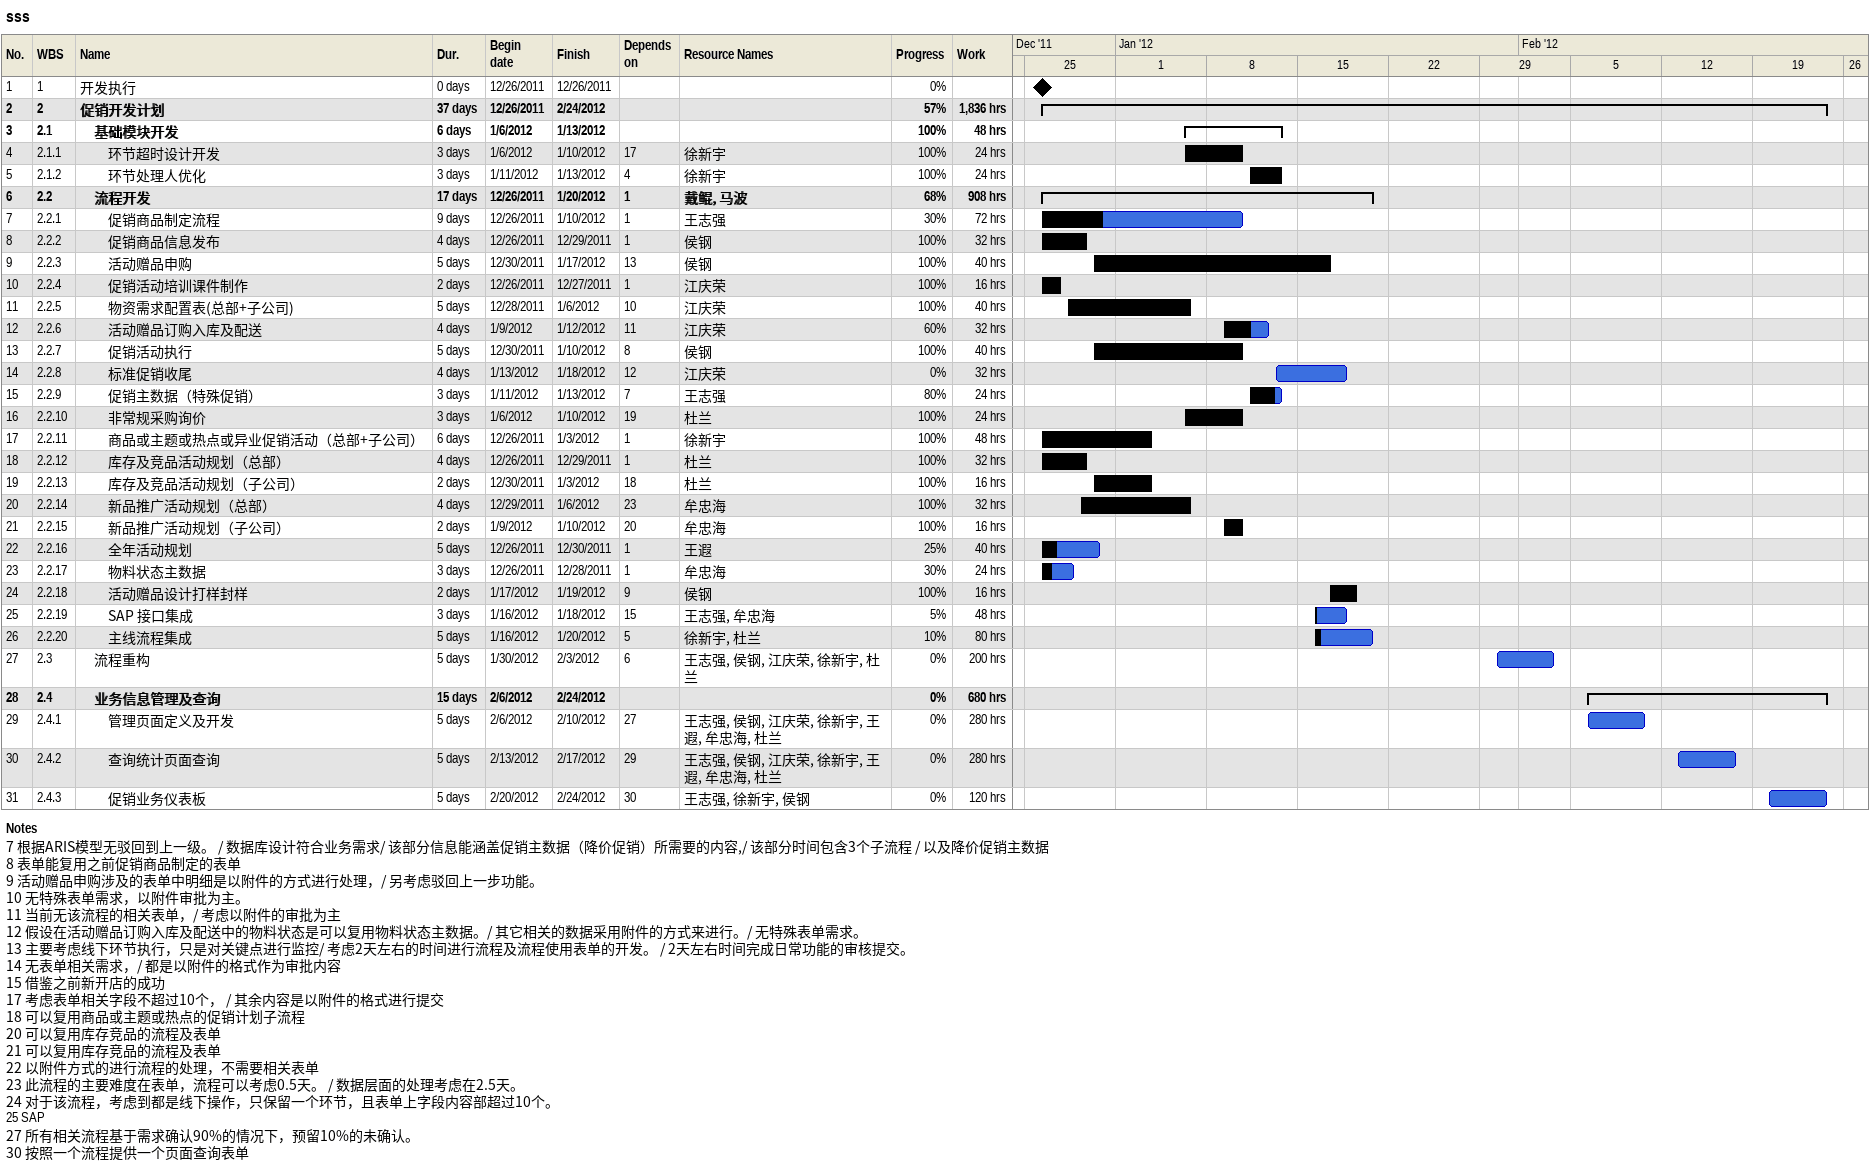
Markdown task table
sss

| ID | WBS | Task | Duration | Start | Finish | Predecessors | Resources | % complete | Work (h) |
|---|---|---|---|---|---|---|---|---|---|
| 1 | 1 | 开发执行 | 0d | 2011-12-26 | 2011-12-26 |  |  | 0 |  |
| 2 | 2 | **促销开发计划** | 37d | 2011-12-26 | 2012-02-24 |  |  | 57 | 1836 |
| 3 | 2.1 | **基础模块开发** | 6d | 2012-01-06 | 2012-01-13 |  |  | 100 | 48 |
| 4 | 2.1.1 | 环节超时设计开发 | 3d | 2012-01-06 | 2012-01-10 | 17 | 徐新宇 | 100 | 24 |
| 5 | 2.1.2 | 环节处理人优化 | 3d | 2012-01-11 | 2012-01-13 | 4 | 徐新宇 | 100 | 24 |
| 6 | 2.2 | **流程开发** | 17d | 2011-12-26 | 2012-01-20 | 1 | 戴鲲, 马波 | 68 | 908 |
| 7 | 2.2.1 | 促销商品制定流程 | 9d | 2011-12-26 | 2012-01-10 | 1 | 王志强 | 30 | 72 |
| 8 | 2.2.2 | 促销商品信息发布 | 4d | 2011-12-26 | 2011-12-29 | 1 | 侯钢 | 100 | 32 |
| 9 | 2.2.3 | 活动赠品申购 | 5d | 2011-12-30 | 2012-01-17 | 13 | 侯钢 | 100 | 40 |
| 10 | 2.2.4 | 促销活动培训课件制作 | 2d | 2011-12-26 | 2011-12-27 | 1 | 江庆荣 | 100 | 16 |
| 11 | 2.2.5 | 物资需求配置表(总部+子公司) | 5d | 2011-12-28 | 2012-01-06 | 10 | 江庆荣 | 100 | 40 |
| 12 | 2.2.6 | 活动赠品订购入库及配送 | 4d | 2012-01-09 | 2012-01-12 | 11 | 江庆荣 | 60 | 32 |
| 13 | 2.2.7 | 促销活动执行 | 5d | 2011-12-30 | 2012-01-10 | 8 | 侯钢 | 100 | 40 |
| 14 | 2.2.8 | 标准促销收尾 | 4d | 2012-01-13 | 2012-01-18 | 12 | 江庆荣 | 0 | 32 |
| 15 | 2.2.9 | 促销主数据（特殊促销） | 3d | 2012-01-11 | 2012-01-13 | 7 | 王志强 | 80 | 24 |
| 16 | 2.2.10 | 非常规采购询价 | 3d | 2012-01-06 | 2012-01-10 | 19 | 杜兰 | 100 | 24 |
| 17 | 2.2.11 | 商品或主题或热点或异业促销活动（总部+子公司） | 6d | 2011-12-26 | 2012-01-03 | 1 | 徐新宇 | 100 | 48 |
| 18 | 2.2.12 | 库存及竞品活动规划（总部） | 4d | 2011-12-26 | 2011-12-29 | 1 | 杜兰 | 100 | 32 |
| 19 | 2.2.13 | 库存及竞品活动规划（子公司） | 2d | 2011-12-30 | 2012-01-03 | 18 | 杜兰 | 100 | 16 |
| 20 | 2.2.14 | 新品推广活动规划（总部） | 4d | 2011-12-29 | 2012-01-06 | 23 | 牟忠海 | 100 | 32 |
| 21 | 2.2.15 | 新品推广活动规划（子公司） | 2d | 2012-01-09 | 2012-01-10 | 20 | 牟忠海 | 100 | 16 |
| 22 | 2.2.16 | 全年活动规划 | 5d | 2011-12-26 | 2011-12-30 | 1 | 王遐 | 25 | 40 |
| 23 | 2.2.17 | 物料状态主数据 | 3d | 2011-12-26 | 2011-12-28 | 1 | 牟忠海 | 30 | 24 |
| 24 | 2.2.18 | 活动赠品设计打样封样 | 2d | 2012-01-17 | 2012-01-19 | 9 | 侯钢 | 100 | 16 |
| 25 | 2.2.19 | SAP 接口集成 | 3d | 2012-01-16 | 2012-01-18 | 15 | 王志强, 牟忠海 | 5 | 48 |
| 26 | 2.2.20 | 主线流程集成 | 5d | 2012-01-16 | 2012-01-20 | 5 | 徐新宇, 杜兰 | 10 | 80 |
| 27 | 2.3 | 流程重构 | 5d | 2012-01-30 | 2012-02-03 | 6 | 王志强, 侯钢, 江庆荣, 徐新宇, 杜兰 | 0 | 200 |
| 28 | 2.4 | **业务信息管理及查询** | 15d | 2012-02-06 | 2012-02-24 |  |  | 0 | 680 |
| 29 | 2.4.1 | 管理页面定义及开发 | 5d | 2012-02-06 | 2012-02-10 | 27 | 王志强, 侯钢, 江庆荣, 徐新宇, 王遐, 牟忠海, 杜兰 | 0 | 280 |
| 30 | 2.4.2 | 查询统计页面查询 | 5d | 2012-02-13 | 2012-02-17 | 29 | 王志强, 侯钢, 江庆荣, 徐新宇, 王遐, 牟忠海, 杜兰 | 0 | 280 |
| 31 | 2.4.3 | 促销业务仪表板 | 5d | 2012-02-20 | 2012-02-24 | 30 | 王志强, 徐新宇, 侯钢 | 0 | 120 |

Notes
- 7: 根据ARIS模型无驳回到上一级。 / 数据库设计符合业务需求 / 该部分信息能涵盖促销主数据（降价促销）所需要的内容,/ 该部分时间包含3个子流程 / 以及降价促销主数据
- 8: 表单能复用之前促销商品制定的表单
- 9: 活动赠品申购涉及的表单中明细是以附件的方式进行处理， / 另考虑驳回上一步功能。
- 10: 无特殊表单需求，以附件审批为主。
- 11: 当前无该流程的相关表单， / 考虑以附件的审批为主
- 12: 假设在活动赠品订购入库及配送中的物料状态是可以复用物料状态主数据。 / 其它相关的数据采用附件的方式来进行。 / 无特殊表单需求。
- 13: 主要考虑线下环节执行，只是对关键点进行监控 / 考虑2天左右的时间进行流程及流程使用表单的开发。 / 2天左右时间完成日常功能的审核提交。
- 14: 无表单相关需求， / 都是以附件的格式作为审批内容
- 15: 借鉴之前新开店的成功
- 17: 考虑表单相关字段不超过10个， / 其余内容是以附件的格式进行提交
- 18: 可以复用商品或主题或热点的促销计划子流程
- 20: 可以复用库存竞品的流程及表单
- 21: 可以复用库存竞品的流程及表单
- 22: 以附件方式的进行流程的处理，不需要相关表单
- 23: 此流程的主要难度在表单，流程可以考虑0.5天。 / 数据层面的处理考虑在2.5天。
- 24: 对于该流程，考虑到都是线下操作，只保留一个环节，且表单上字段内容部超过10个。
- 25: SAP
- 27: 所有相关流程基于需求确认90%的情况下，预留10%的未确认。
- 30: 按照一个流程提供一个页面查询表单
